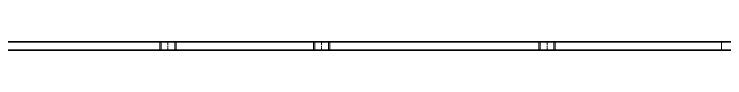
# Model space of a CAD drawing. Header units: millimetres. Extents: x 1333 to 190452, y -42879 to -5704.
# Drawn here: x 175515.6 to 175862.3, y -17256.9 to -17252.1 of the extents above; entities that cross this region are included whole.
import ezdxf

# ---------------------------------------------------------------- set-up
doc = ezdxf.new("R2010")
doc.units = ezdxf.units.MM
doc.header["$LTSCALE"] = 0.5
for name, pattern in [('AM_ISO02W050x2', [3.75, 3, -0.75]), ('AM_ISO08W050x2', [9, 6, -0.75, 1.5, -0.75]), ('DASHDOT', [18.5, 12, -3, 0.5, -3]), ('DASHED', [15, 12, -3])]:
    doc.linetypes.add(name, pattern=pattern)
doc.layers.add('中心线', color=2, linetype='AM_ISO08W050x2', lineweight=18)
doc.layers.add('虚线', color=1, linetype='AM_ISO02W050x2', lineweight=18)

msp = doc.modelspace()

# ---------------------------------------------------------------- linework, layer by layer
at = {"color": 7, "lineweight": 35}
for p, q in [((175095.615, -17252.48), (175885.615, -17252.48)), ((175885.615, -17256.48), (175095.615, -17256.48))]:
    msp.add_line(p, q, dxfattribs=at)
at = {"layer": '中心线', "linetype": 'DASHDOT', "lineweight": 13, "ltscale": 0.120015}
for p, q in [((175590.615, -17252.08), (175590.615, -17256.881)), ((175665.615, -17252.08), (175665.615, -17256.881)), ((175775.615, -17252.08), (175775.615, -17256.881))]:
    msp.add_line(p, q, dxfattribs=at)
at = {"layer": '虚线', "linetype": 'DASHED', "lineweight": 13, "ltscale": 0.1}
for p, q in [((175586.615, -17252.48), (175586.615, -17256.48)), ((175587.292, -17252.48), (175587.292, -17256.48)), ((175593.939, -17252.48), (175593.939, -17256.48)), ((175594.615, -17252.48), (175594.615, -17256.48)), ((175661.615, -17252.48), (175661.615, -17256.48)), ((175662.292, -17252.48), (175662.292, -17256.48)), ((175668.939, -17252.48), (175668.939, -17256.48)), ((175669.615, -17252.48), (175669.615, -17256.48)), ((175771.615, -17252.48), (175771.615, -17256.48)), ((175772.292, -17252.48), (175772.292, -17256.48)), ((175778.939, -17252.48), (175778.939, -17256.48)), ((175779.615, -17252.48), (175779.615, -17256.48)), ((175860.615, -17252.48), (175860.615, -17256.48)), ((175860.615, -17252.48), (175860.615, -17256.48))]:
    msp.add_line(p, q, dxfattribs=at)

doc.saveas('drawing.dxf')
